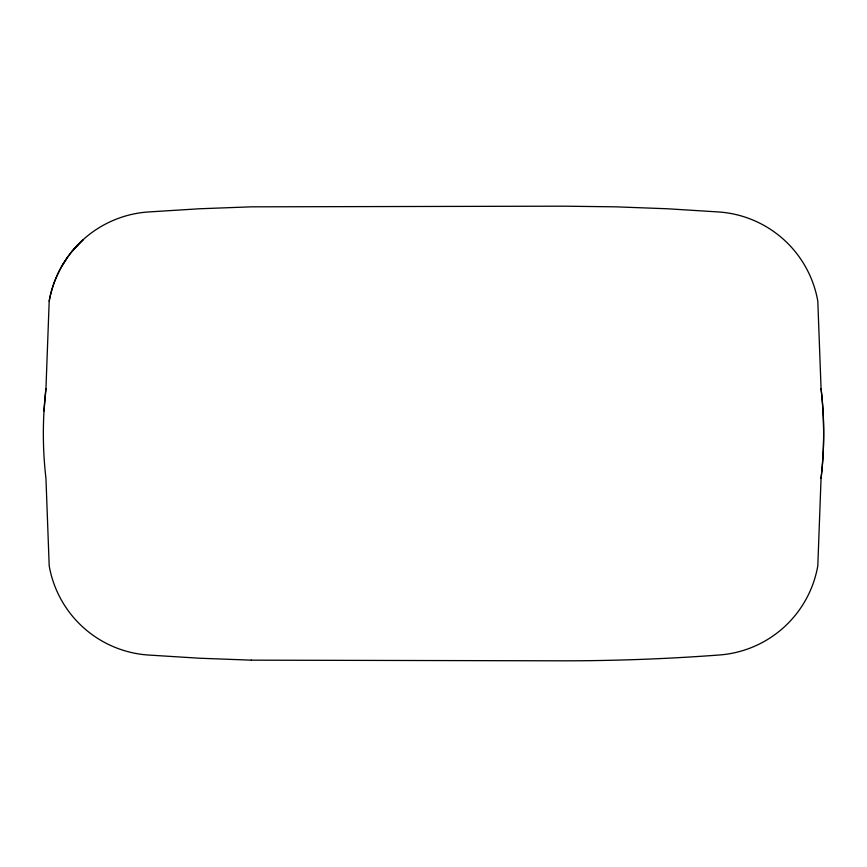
<?xml version="1.0" encoding="UTF-8"?>
<svg xmlns="http://www.w3.org/2000/svg" width="867" height="867" viewBox="0 0 867 867"><rect width="100%" height="100%" fill="white"/><g stroke="black" fill="none" stroke-linecap="round" stroke-linejoin="round"><path stroke-width="1.3" d="M251.387 660.166L199.367 658.216L147.596 654.986A108.126 108.126 0 0 1 49.191 565.815L45.951 478.411A389.272 389.272 0 0 1 45.951 388.589L49.191 301.185C53.299 277.689 65.415 255.743 83.091 239.715L71.907 251.528M49.191 301.185A108.126 108.126 0 0 1 147.596 212.014L199.421 208.774L251.311 206.834L563.767 206.183L615.689 206.834L667.568 208.774L719.404 212.014A108.126 108.126 0 0 1 817.809 301.185L821.06 388.611A389.5 389.5 0 0 1 821.049 478.454L817.809 565.815A108.126 108.126 0 0 1 719.404 654.986A2079.066 2079.066 0 0 1 563.767 660.817L251.267 660.166M44 410.991L45.951 388.589M62.359 265.324L67.323 257.532M821.049 388.589A389.37 389.37 0 0 1 821.049 478.411"/></g></svg>
